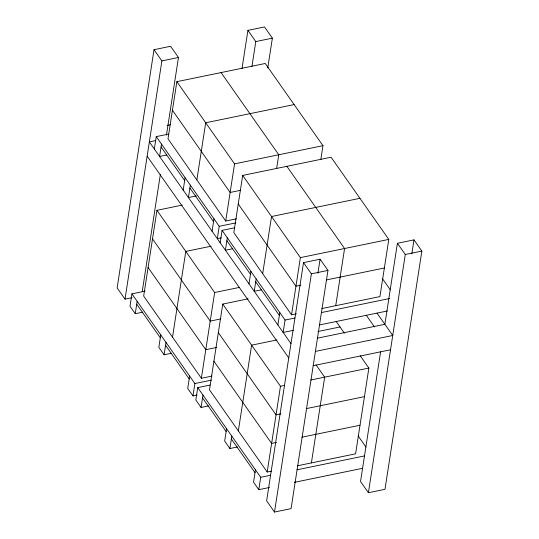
<?xml version="1.0" encoding="UTF-8"?>
<svg xmlns="http://www.w3.org/2000/svg" width="539" height="539" viewBox="0 0 539 539"><rect width="100%" height="100%" fill="white"/><g stroke="black" fill="none" stroke-linecap="round" stroke-linejoin="round"><path stroke-width="0.81" d="M166.436 135.181L178.463 57.491L170.593 46.28L154.019 49.696L117.138 287.92L125.008 299.132L132.116 297.669M125.008 299.132L161.889 60.907L154.019 49.696M145.112 291.134L131.92 293.849L130 306.24L135.249 313.711L142.667 312.182M154.343 149.007L156.256 136.623L168.626 134.076M135.249 313.711L137.162 301.321M161.505 144.095L159.584 156.478L166.692 155.016M142.229 291.565L160.366 174.387M182.317 205.096L156.943 210.318L143.664 296.079L201.37 378.27L212.009 376.081M320.813 159.551L322.962 145.665L265.255 63.474L176.853 81.672L168.006 138.846L225.713 221.044L236.351 218.847M160.757 334.928L158.837 347.311L164.085 354.783L171.51 353.261M183.179 190.085L185.099 177.695M164.085 354.783L166.005 342.4M190.341 185.167L188.428 197.557L196.317 195.933M172.514 337.171L185.793 251.41L211.167 246.188M196.856 179.945L205.709 122.771L294.112 104.573M189.64 376.067L187.72 388.451L192.969 395.922L197.092 395.074M212.063 231.224L213.983 218.834M242.038 68.379L247.927 30.366L264.501 26.95L272.37 38.161L267.762 67.914M192.969 395.922L194.889 383.539L131.92 293.849M156.256 136.623L219.225 226.306L217.311 238.696L221.253 237.881M210.109 385.055L197.739 387.602L195.819 399.985L201.067 407.457L208.492 405.928M220.161 242.759L222.081 230.369L234.452 227.822M201.37 378.27L214.643 292.509L156.943 210.318M225.713 221.044L234.559 163.869L176.853 81.672M251.956 66.364L255.796 41.57L247.927 30.366M201.067 407.457L202.987 395.074M227.323 237.84L225.41 250.231L232.511 248.769M248.135 298.842L222.762 304.063L209.482 389.825L267.189 472.016L271.285 471.174M321.817 308.551L379.934 296.585L388.787 239.41L331.081 157.22L242.678 175.424L233.825 232.599L291.532 314.789L296.443 313.779M226.575 428.673L224.662 441.064L229.904 448.536L237.328 447.006M248.998 283.831L250.918 271.44M229.904 448.536L231.824 436.145M256.166 278.912L254.246 291.303L261.348 289.841M276.615 168.653L278.764 154.767L221.057 72.576M238.339 430.924L251.612 345.162L276.985 339.934M262.675 273.691L271.528 216.516L359.931 198.318M255.459 469.813L253.546 482.203L258.787 489.675L269.507 487.465M277.881 324.97L279.802 312.58M258.787 489.675L260.708 477.284L197.739 387.602M222.081 230.369L285.05 320.051L283.13 332.442L293.391 330.326M267.189 472.016L280.469 386.254L222.762 304.063M291.532 314.789L300.378 257.615L242.678 175.424M303.511 262.614L266.63 500.839L274.499 512.05L291.073 508.634L327.955 270.41L320.085 259.205L303.511 262.614L311.38 273.825L274.499 512.05M317.909 273.253L320.085 259.205M311.394 462.92L324.667 377.159L316.009 364.829M335.73 305.687L344.583 248.513L286.876 166.322M360.214 355.727L368.871 368.056L355.592 453.818L297.474 465.784M380.601 351.866L360.537 481.509L368.406 492.72L384.981 489.304L421.862 251.08L413.992 239.868L397.411 243.284L384.873 324.283L317.417 338.169M368.406 492.72L405.281 254.489L397.411 243.284M411.816 253.923L413.992 239.868M161.889 60.907L178.463 57.491M255.796 41.57L272.37 38.161M167.103 125.419L170.398 124.738M155.663 140.598L149.35 141.898L290.972 343.612M234.559 163.869L322.962 145.665M240.778 190.26L230.133 192.457L172.426 110.259M219.225 226.306L235.718 222.91M300.378 257.615L388.787 239.41M214.643 292.509L239.201 287.455M311.38 273.825L327.955 270.41M405.281 254.489L421.862 251.08M300.87 285.192L295.958 286.202L238.251 204.011M326.243 279.963L384.361 267.998M220.862 318.906L210.223 321.096L152.517 238.905M285.05 320.051L294.941 318.017M321.332 312.586L389.778 298.491M319.445 324.963L387.292 310.996M216.435 347.493L205.797 349.683L148.09 267.492M317.916 331.512L340.015 326.957M315.416 351.408L392.742 335.487L377.031 313.112M194.889 383.539L211.382 380.143M313.206 365.698L390.532 349.784M280.469 386.254L284.558 385.412M310.754 380.022L368.871 368.056M280.954 413.831L276.042 414.841L218.335 332.651M306.327 408.609L364.445 396.643M276.527 442.418L271.616 443.429L213.909 361.238M301.901 437.196L360.018 425.231M260.708 477.284L270.605 475.243M296.989 469.813L364.613 455.893M294.247 482.371L362.693 468.276M382.589 278.838L390.303 289.834M366.23 315.167L374.443 326.87M336.168 321.48L344.347 333.122M161.06 146.952L184.655 180.558M189.903 188.03L213.538 221.691M226.885 240.697L250.473 274.304M255.722 281.776L279.357 315.443M358.246 436.064L365.968 447.06M147.14 156.195L288.763 357.909M136.724 304.185L160.312 337.785M165.561 345.256L189.196 378.924M202.543 397.93L226.137 431.53M231.379 439.002L255.021 472.669"/></g></svg>
